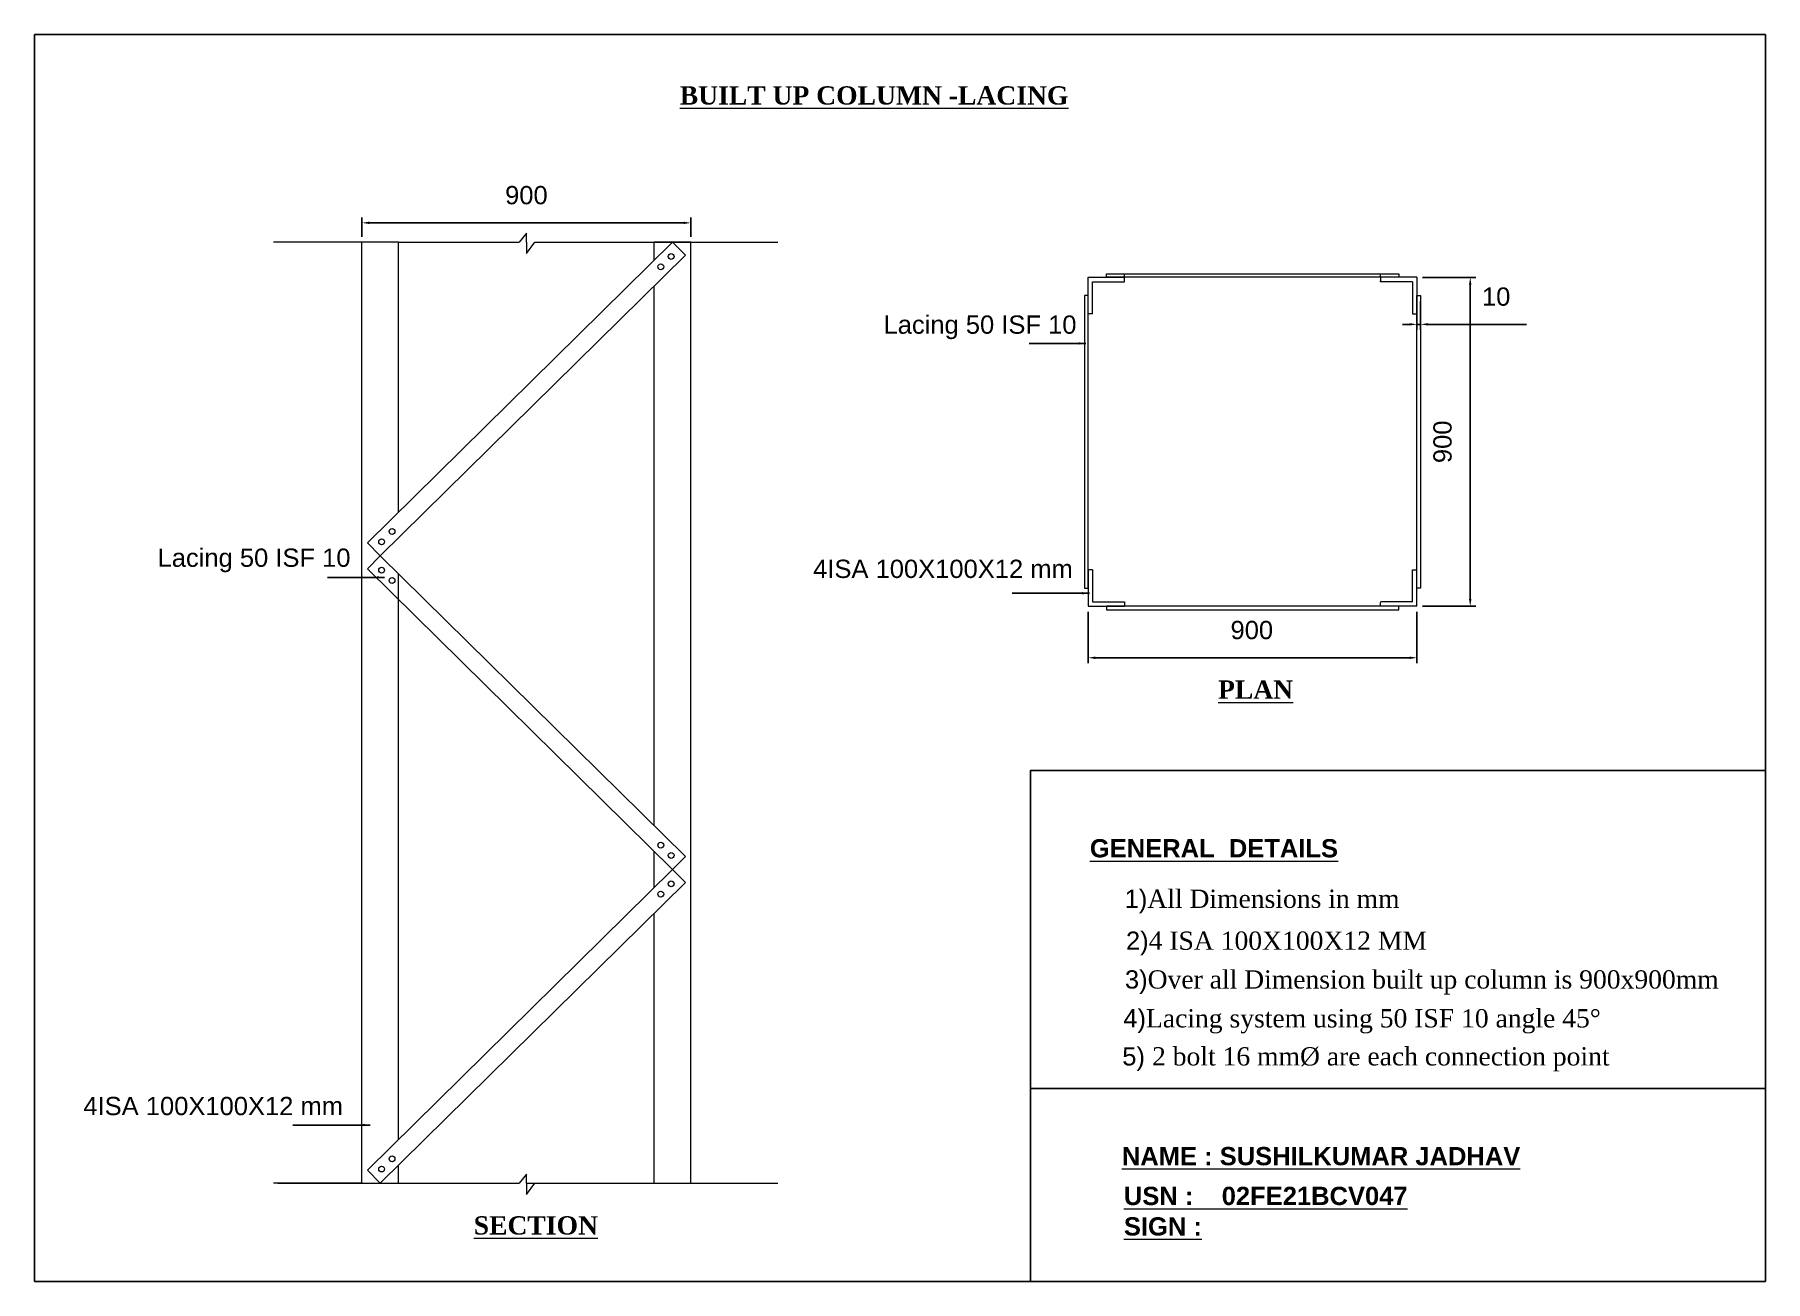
# Model space of a CAD drawing. Header units: millimetres. Extents: x 2574 to 7310, y 2113 to 5524.
import ezdxf

# ---------------------------------------------------------------- set-up
doc = ezdxf.new("R2010")
doc.units = ezdxf.units.MM
doc.styles.add('Annotative', font='arial.ttf')
doc.styles.get("Standard").update_dxf_attribs({"font": 'arial.ttf'})
doc.dimstyles.new('ISO-25', dxfattribs={"dimtxt": 2.5, "dimasz": 2.5, "dimexe": 1.25, "dimexo": 0.625, "dimtad": 1, "dimtxsty": 'Standard', "dimcen": 2.5, "dimadec": 0, "dimazin": 0, "dimtfac": 1, "dimtmove": 0, "dimatfit": 3, "dimfxl": 1, "dimarcsym": 0})

# ---------------------------------------------------------------- blocks, each defined once
blk = doc.blocks.new('*D5')
at = {"color": 0, "lineweight": -2, "transparency": 16777216}
for p, q in [((5456.9, 3944.8), (5456.9, 3804)), ((6356.9, 3944.8), (6356.9, 3804)), ((5476.9, 3819), (6336.9, 3819))]:
    blk.add_line(p, q, dxfattribs=at)
at = {"color": 0, "transparency": 16777216}
for points in [[(5476.9, 3822.3), (5476.9, 3815.6), (5456.9, 3819)], [(6336.9, 3822.3), (6336.9, 3815.6), (6356.9, 3819)]]:
    blk.add_solid(points, dxfattribs=at)
at = {"layer": 'Defpoints', "color": 0, "transparency": 16777216}
for p in [(5456.9, 3959.8), (6356.9, 3959.8), (6356.9, 3819)]:
    blk.add_point(p, dxfattribs=at)
at = {"color": 0, "lineweight": 0, "transparency": 16777216, "insert": (5904.9, 3894.5), "char_height": 50, "attachment_point": 5}
blk.add_mtext('900', dxfattribs=at)
blk = doc.blocks.new('*D6')
at = {"color": 0, "lineweight": -2, "transparency": 16777216}
for p, q in [((6371.9, 4859.8), (6517.6, 4859.8)), ((6502.6, 4839.8), (6502.6, 3979.8)), ((6371.9, 3959.8), (6517.6, 3959.8))]:
    blk.add_line(p, q, dxfattribs=at)
at = {"color": 0, "transparency": 16777216}
for points in [[(6499.2, 4839.8), (6505.9, 4839.8), (6502.6, 4859.8)], [(6499.2, 3979.8), (6505.9, 3979.8), (6502.6, 3959.8)]]:
    blk.add_solid(points, dxfattribs=at)
at = {"layer": 'Defpoints', "color": 0, "transparency": 16777216}
for p in [(6356.9, 4859.8), (6356.9, 3959.8), (6502.6, 3959.8)]:
    blk.add_point(p, dxfattribs=at)
at = {"color": 0, "lineweight": 0, "transparency": 16777216, "insert": (6427, 4409.8), "char_height": 50, "attachment_point": 5, "rotation": 90}
blk.add_mtext('900', dxfattribs=at)
blk = doc.blocks.new('*D7')
at = {"color": 0, "lineweight": -2, "transparency": 16777216}
for p, q in [((6356.9, 4794.8), (6356.9, 4716.2)), ((6366.9, 4794.8), (6366.9, 4716.2)), ((6336.9, 4731.2), (6316.9, 4731.2)), ((6356.9, 4731.2), (6366.9, 4731.2)), ((6386.9, 4731.2), (6657, 4731.2))]:
    blk.add_line(p, q, dxfattribs=at)
at = {"color": 0, "transparency": 16777216}
for points in [[(6336.9, 4734.6), (6336.9, 4727.9), (6356.9, 4731.2)], [(6386.9, 4734.6), (6386.9, 4727.9), (6366.9, 4731.2)]]:
    blk.add_solid(points, dxfattribs=at)
at = {"layer": 'Defpoints', "color": 0, "transparency": 16777216}
for p in [(6356.9, 4809.8), (6366.9, 4809.8), (6366.9, 4731.2)]:
    blk.add_point(p, dxfattribs=at)
at = {"color": 0, "lineweight": 0, "transparency": 16777216, "insert": (6573.6, 4806.8), "char_height": 50, "attachment_point": 5}
blk.add_mtext('10', dxfattribs=at)
blk = doc.blocks.new('*D8')
at = {"color": 0, "lineweight": -2, "transparency": 16777216}
for p, q in [((3469.8, 4970.7), (3469.8, 5023.9)), ((4369.8, 4970.7), (4369.8, 5023.9)), ((3489.8, 5008.9), (4349.8, 5008.9))]:
    blk.add_line(p, q, dxfattribs=at)
at = {"color": 0, "transparency": 16777216}
for points in [[(3489.8, 5012.2), (3489.8, 5005.6), (3469.8, 5008.9)], [(4349.8, 5012.2), (4349.8, 5005.6), (4369.8, 5008.9)]]:
    blk.add_solid(points, dxfattribs=at)
at = {"layer": 'Defpoints', "color": 0, "transparency": 16777216}
for p in [(4369.8, 5008.9), (3469.8, 4955.7), (4369.8, 4955.7)]:
    blk.add_point(p, dxfattribs=at)
at = {"color": 0, "lineweight": 0, "transparency": 16777216, "insert": (3919.8, 5084.4), "char_height": 50, "attachment_point": 5}
blk.add_mtext('900', dxfattribs=at)

msp = doc.modelspace()

# ---------------------------------------------------------------- linework, layer by layer
at = {"lineweight": 0}
for p, q in [((3919.824, 4980.232), (3900.179, 4955.698)), ((3919.824, 4955.698), (3919.824, 4980.232)), ((3469.824, 4955.698), (3227.712, 4955.698)), ((3469.824, 2381.127), (3469.824, 4955.698)), ((3569.824, 4955.698), (3469.824, 4955.698)), ((3484.737, 4133.129), (4319.824, 4955.698)), ((3569.824, 4216.941), (3569.824, 4955.698)), ((3569.824, 4955.698), (3900.179, 4955.698)), ((3569.824, 4955.698), (3900.179, 4955.698)), ((3919.824, 4955.698), (3919.824, 4924.747)), ((3919.824, 4924.747), (3943.184, 4955.698)), ((3943.184, 4955.698), (4608.184, 4955.698)), ((3943.184, 4955.698), (4269.824, 4955.698)), ((4269.824, 4906.448), (4269.824, 4955.698)), ((4369.824, 4955.698), (4269.824, 4955.698)), ((4319.824, 4955.698), (4354.911, 4920.077)), ((4369.824, 4385.112), (4369.824, 4955.698)), ((3519.824, 4097.508), (4354.911, 4920.077)), ((4269.824, 4489.369), (4269.824, 4836.265)), ((5456.9, 4759.82), (5456.9, 4859.82)), ((5456.9, 4859.82), (5556.9, 4859.82)), ((5468.9, 4759.82), (5468.9, 4847.82)), ((5468.9, 4847.82), (5556.9, 4847.82)), ((5506.9, 4859.82), (5506.9, 4869.82)), ((5506.9, 4869.82), (6306.9, 4869.82)), ((6306.9, 4859.82), (5506.9, 4859.82)), ((5556.9, 4859.82), (5556.9, 4869.82)), ((5556.9, 4847.82), (5556.9, 4859.82)), ((6256.9, 4859.82), (6256.9, 4869.82)), ((6356.9, 4859.82), (6256.9, 4859.82)), ((6256.9, 4859.82), (6256.9, 4849.82)), ((6256.9, 4847.82), (6256.9, 4849.82)), ((6344.9, 4847.82), (6256.9, 4847.82)), ((6306.9, 4869.82), (6306.9, 4859.82)), ((6344.9, 4847.82), (6344.9, 4759.82)), ((6356.9, 4859.82), (6356.9, 4759.82)), ((5456.9, 4809.82), (5446.9, 4809.82)), ((5446.9, 4809.82), (5446.9, 4009.82)), ((5456.9, 4009.82), (5456.9, 4809.82)), ((6356.9, 4809.82), (6366.9, 4809.82)), ((6356.9, 4009.82), (6356.9, 4809.82)), ((6366.9, 4809.82), (6366.9, 4009.82)), ((5468.9, 4759.82), (5456.9, 4759.82)), ((6344.9, 4759.82), (6356.9, 4759.82)), ((4269.824, 3358.751), (4269.824, 4489.369)), ((4369.824, 2381.127), (4369.824, 4385.112)), ((3484.737, 4133.129), (3519.824, 4097.508)), ((3519.824, 4097.508), (3484.737, 4061.887)), ((4354.911, 3274.939), (3519.824, 4097.508)), ((4319.824, 3239.317), (3484.737, 4061.887)), ((3569.824, 2500.56), (3569.824, 4048.257)), ((5456.9, 4059.82), (5456.9, 3959.82)), ((5468.9, 4059.82), (5456.9, 4059.82)), ((5468.9, 4059.82), (5468.9, 3971.82)), ((6344.9, 3971.82), (6344.9, 4059.82)), ((6344.9, 4059.82), (6356.9, 4059.82)), ((6356.9, 3959.82), (6356.9, 4059.82)), ((5446.9, 4009.82), (5456.9, 4009.82)), ((6366.9, 4009.82), (6356.9, 4009.82)), ((5456.9, 3959.82), (5556.9, 3959.82)), ((5468.9, 3971.82), (5556.9, 3971.82)), ((5506.9, 3959.82), (5506.9, 3949.82)), ((6306.9, 3959.82), (5506.9, 3959.82)), ((5506.9, 3949.82), (6306.9, 3949.82)), ((5556.9, 3971.82), (5556.9, 3959.82)), ((6344.9, 3971.82), (6256.9, 3971.82)), ((6256.9, 3959.82), (6256.9, 3969.82)), ((6356.9, 3959.82), (6256.9, 3959.82)), ((6306.9, 3949.82), (6306.9, 3959.82)), ((4269.824, 3190.067), (4269.824, 3288.568)), ((4354.911, 3274.939), (4319.824, 3239.317)), ((3484.737, 2416.748), (4319.824, 3239.317)), ((4319.824, 3239.317), (4354.911, 3203.696)), ((3519.824, 2381.127), (4354.911, 3203.696)), ((4269.824, 2381.127), (4269.824, 3119.884)), ((3484.737, 2416.748), (3519.824, 2381.127)), ((3569.824, 2381.127), (3569.824, 2430.377)), ((3469.824, 2381.127), (3227.712, 2381.127)), ((3240.001, 2381.127), (3900.179, 2381.127)), ((3469.824, 2381.127), (3569.824, 2381.127)), ((3569.824, 2381.127), (3900.179, 2381.127)), ((3919.824, 2405.661), (3900.179, 2381.127)), ((3919.824, 2381.127), (3919.824, 2405.661)), ((3919.824, 2381.127), (4546.038, 2381.127)), ((3919.824, 2381.127), (3919.824, 2350.175)), ((3919.824, 2350.175), (3943.184, 2381.127)), ((3943.184, 2381.127), (4608.184, 2381.127)), ((3943.184, 2381.127), (4269.824, 2381.127)), ((4269.824, 2381.127), (4369.824, 2381.127))]:
    msp.add_line(p, q, dxfattribs=at)
for points in [[(7310.304, 2112.721), (2574.057, 2112.721), (2574.057, 5523.887), (7310.304, 5523.887)], [(7310.304, 2112.721), (5299.096, 2112.721), (5299.096, 3510.414), (7310.304, 3510.414)], [(7310.304, 2112.721), (5299.096, 2112.721), (5299.096, 2640.36), (7310.304, 2640.36)]]:
    msp.add_lwpolyline(points, close=True)
for centre in [(4287.498, 4888.766), (4315.995, 4916.835), (3552.15, 4164.441), (3523.653, 4136.371), (3523.653, 4058.645), (3552.15, 4030.575), (4287.498, 3306.25), (4315.995, 3278.18), (4287.498, 3172.384), (4315.995, 3200.454), (3523.653, 2419.99), (3552.15, 2448.06)]:
    msp.add_circle(centre, 8, dxfattribs=at)

# ---------------------------------------------------------------- texts
at = {"lineweight": 0, "char_height": 50, "attachment_point": 1, "style": 'Annotative'}
for s, width, gutter_width, heights, insert in [('{\\fTimes New Roman|b1|i0|c0|p18;\\LBUILT UP COLUMN -LACING \\fArial|b1|i0|c0|p34; }', 1456.31089, 8.612, [0], (4339.385, 5382.523)), ('Lacing 50 ISF 10', 1073.41252, 8.768, [29.531], (4897.093, 4755.454)), ('Lacing 50 ISF 10', 762.2329, 6.226, [20.97], (2910.525, 4117.755)), ('4ISA 100X100X12 mm', 762.2329, 6.226, [20.97], (4704.515, 4087.241)), ('{\\fTimes New Roman|b1|i0|c0|p18;\\LPLAN}', 2298.17258, 18.773, [0], (5812.54, 3756.963)), ('{\\fArial|b1|i0|c0|p34;\\LGENERAL  DETAILS }', 3372.06745, 27.545, [0], (5461.748, 3322.795)), ('\\pxi-3,l4,t4;1){\\fTimes New Roman|b0|i0|c0|p18;All Dimensions in mm}', 914.89956, 7.473, [0], (5506.899, 3184.58)), ('\\pxi-3,l4,t4;2){\\fTimes New Roman|b0|i0|c0|p18;4 ISA 100X100X12 MM}', 910.00384, 6.281, [0], (5510.484, 3069.883)), ('\\pxi-3,l4,t4;3){\\fTimes New Roman|b0|i0|c0|p18;Over all Dimension built up column is 900x900mm}', 1668.46296, 6.281, [0], (5507.72, 2963.858)), ('\\pxi-3,l4,t4;4){\\fTimes New Roman|b0|i0|c0|p18;Lacing system using 50 ISF 10 angle 45%%D }', 1609.12123, 6.281, [0], (5503.193, 2857.53)), ('\\pxi-3,l4,t4;5) {\\fTimes New Roman|b0|i0|c0|p18;2 bolt 16 mm%%C are each connection point }', 1363.37815, 6.281, [0], (5500.4, 2753.437)), ('4ISA 100X100X12 mm', 762.2329, 6.226, [20.97], (2707.482, 2617.501)), ('{\\fArial|b1|i0|c0|p34;\\LNAME : SUSHILKUMAR JADHAV}', 2298.17258, 18.773, [0], (5549.321, 2480.435)), ('{\\fArial|b1|i0|c0|p34;\\LUSN :    02FE21BCV047\\PSIGN : }', 2298.17258, 18.773, [0], (5554.865, 2371.562)), ('{\\fTimes New Roman|b1|i0|c0|p18;\\LSECTION}', 2298.17258, 18.773, [0], (3775.617, 2290.931))]:
    msp.add_mtext_dynamic_manual_height_columns(s, width=width, gutter_width=gutter_width, heights=heights, dxfattribs=dict(at, insert=insert))

# ---------------------------------------------------------------- dimensions: what is measured, and where the dimension line sits
at = {"lineweight": 0}
dim = msp.add_linear_dim(base=(4369.824, 5008.892), p1=(3469.824, 4955.698), p2=(4369.824, 4955.698), dimstyle='ISO-25', override={"dimtxt": 50, "dimasz": 20, "dimexe": 15, "dimexo": 15, "dimgap": 50, "dimdsep": 46}, dxfattribs=at)
dim.commit()
dim.dimension.update_dxf_attribs({"geometry": '*D8', "text_midpoint": (3919.824, 5084.42)})
for base, p1, p2, picture, middle in [((6366.9, 4731.226), (6356.9, 4809.82), (6366.9, 4809.82), '*D7', (6573.646, 4731.226)), ((6356.9, 3818.961), (5456.9, 3959.82), (6356.9, 3959.82), '*D5', (5904.886, 3818.961))]:
    dim = msp.add_linear_dim(base=base, p1=p1, p2=p2, dimstyle='ISO-25', override={"dimtxt": 50, "dimasz": 20, "dimexe": 15, "dimexo": 15, "dimgap": 50, "dimdsep": 46}, dxfattribs=at)
    dim.commit()
    dim.dimension.update_dxf_attribs({"geometry": picture, "text_midpoint": middle, "dimtype": 160})
dim = msp.add_linear_dim(base=(6502.561, 3959.82), p1=(6356.9, 4859.82), p2=(6356.9, 3959.82), angle=90, dimstyle='ISO-25', override={"dimtxt": 50, "dimasz": 20, "dimexe": 15, "dimexo": 15, "dimgap": 50, "dimdsep": 46}, dxfattribs=at)
dim.commit()
dim.dimension.update_dxf_attribs({"geometry": '*D6', "text_midpoint": (6502.561, 4409.82), "dimtype": 160})

# ---------------------------------------------------------------- leaders
for points in [[(5450.776, 4679.008), (5295.308, 4679.008)], [(3531.278, 4038.828), (3375.809, 4038.828)], [(5461.044, 3995.467), (5249.359, 3995.467)], [(3492.658, 2540.456), (3280.974, 2540.456)]]:
    msp.add_leader(points, dimstyle='ISO-25', override={"dimtxt": 50, "dimasz": 20, "dimexe": 15, "dimexo": 15, "dimgap": 50, "dimdsep": 46}, dxfattribs=at)

doc.saveas('drawing.dxf')
